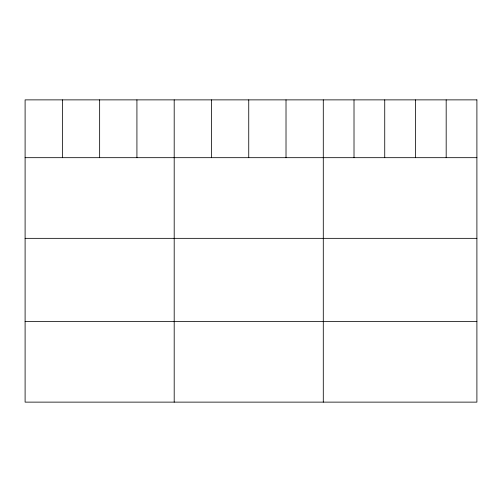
<?xml version="1.0" encoding="UTF-8"?>
<svg xmlns="http://www.w3.org/2000/svg" width="502" height="502" viewBox="0 0 502 502"><rect width="100%" height="100%" fill="white"/><g stroke="black" fill="none" stroke-linecap="round" stroke-linejoin="round"><path stroke-width="0.75" d="M25.1 157.678L476.9 157.678M25.1 238.343L476.9 238.343M25.1 321.456L476.9 321.456M446.178 99.873L446.178 157.678M415.455 99.873L415.455 157.678M384.733 99.873L384.733 157.678M354.01 99.873L354.01 157.678M323.288 99.873L323.288 402.127M286.014 99.873L286.014 157.678M248.741 99.873L248.741 157.678M211.467 99.873L211.467 157.678M174.194 99.873L174.194 402.127M136.92 99.873L136.92 157.678M99.647 99.873L99.647 157.678M62.373 99.873L62.373 157.678M476.9 99.873L25.1 99.873L25.1 402.127L476.9 402.127L476.9 99.873"/></g></svg>
